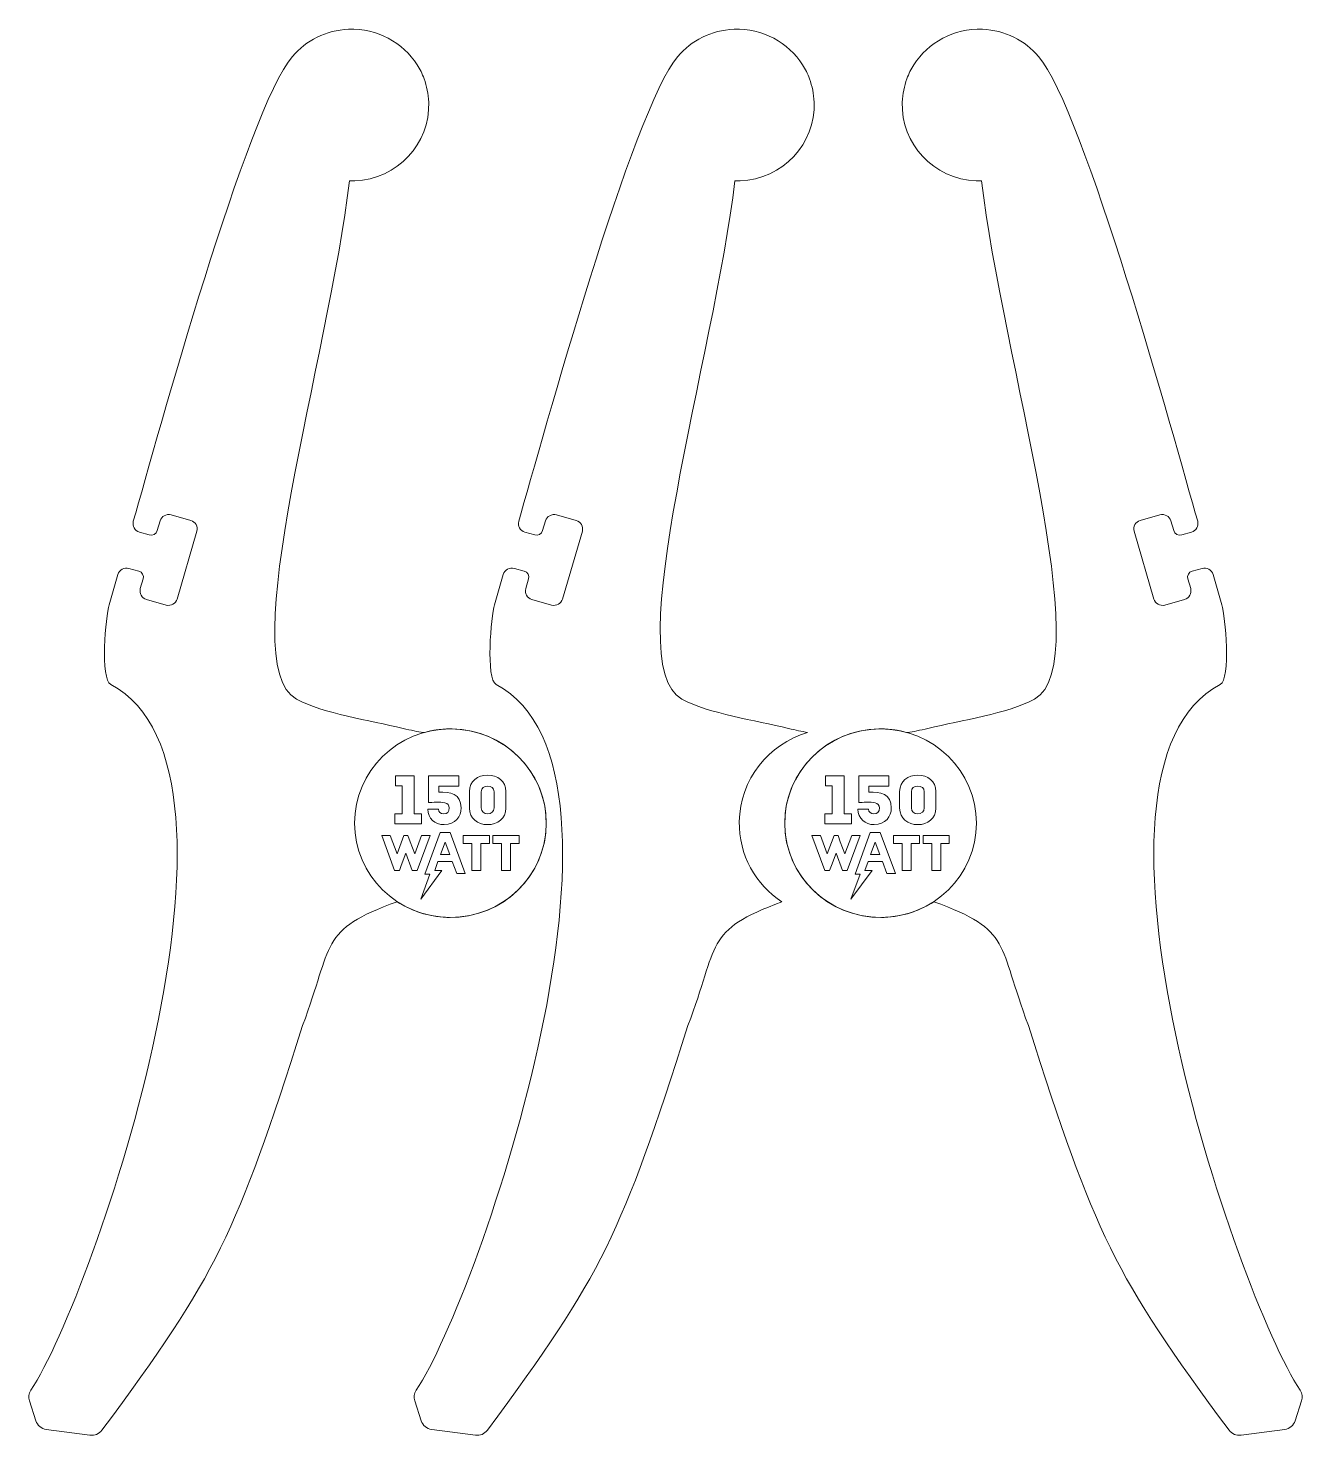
# Model space of a CAD drawing. Header units: centimetres. Extents: x -7.2 to 6.6, y 35.6 to 43.8.
# Drawn here: x -7.19 to 0.06, y 35.59 to 43.6 of the extents above; entities that cross this region are included whole.
import ezdxf

# ---------------------------------------------------------------- set-up
doc = ezdxf.new("R2010")
doc.units = ezdxf.units.CM
doc.header["$MEASUREMENT"] = 0
doc.layers.add('Layer 1', color=7, linetype='Continuous')

msp = doc.modelspace()

# ---------------------------------------------------------------- linework, layer by layer
at = {"layer": 'Layer 1', "lineweight": 9}
for points, knots in [([(-4.81066, 38.54168), (-4.80688, 38.54152), (-4.80303, 38.54139), (-4.79906, 38.54132), (-4.79906, 38.54132), (-4.79793, 38.5413), (-4.79678, 38.54134), (-4.79564, 38.54133), (-4.79564, 38.54133), (-4.49787, 38.53809), (-4.25262, 38.77039), (-4.24447, 39.06285), (-4.24447, 39.06285), (-4.24441, 39.0647), (-4.2443, 39.06654), (-4.24427, 39.0684), (-4.24427, 39.0684), (-4.23907, 39.36461), (-4.47905, 39.60885), (-4.78027, 39.61396), (-4.78027, 39.61396), (-4.79435, 39.61419), (-4.80831, 39.61391), (-4.82214, 39.6131), (-4.82214, 39.6131), (-4.82214, 39.6131), (-4.82228, 39.61309), (-4.82228, 39.61309), (-4.82228, 39.61309), (-4.83606, 39.61229), (-4.8497, 39.61099), (-4.86319, 39.60921), (-4.86319, 39.60921), (-4.86319, 39.60921), (-4.86345, 39.60918), (-4.86345, 39.60918), (-4.86345, 39.60918), (-4.86345, 39.60918), (-4.86378, 39.60912), (-4.86378, 39.60912), (-4.86378, 39.60912), (-4.86818, 39.60854), (-4.87257, 39.60791), (-4.87694, 39.60721), (-4.87694, 39.60721), (-4.87694, 39.60721), (-4.87702, 39.60719), (-4.87702, 39.60719), (-4.87702, 39.60719), (-4.88145, 39.6065), (-4.88588, 39.60574), (-4.89029, 39.60493), (-4.89029, 39.60493), (-4.89029, 39.60493), (-4.89039, 39.60492), (-4.89039, 39.60492), (-4.89039, 39.60492), (-4.89039, 39.60492), (-4.89089, 39.60482), (-4.89089, 39.60482), (-4.89089, 39.60482), (-4.89506, 39.60406), (-4.89919, 39.60324), (-4.90332, 39.60238), (-4.90332, 39.60238), (-4.90332, 39.60238), (-4.9037, 39.60229), (-4.9037, 39.60229), (-4.9037, 39.60229), (-4.9037, 39.60229), (-4.90377, 39.60228), (-4.90377, 39.60228), (-4.90377, 39.60228), (-4.90804, 39.60139), (-4.9123, 39.60045), (-4.91652, 39.59945), (-4.91652, 39.59945), (-4.91652, 39.59945), (-4.91718, 39.5993), (-4.91718, 39.5993), (-4.91718, 39.5993), (-4.92131, 39.59833), (-4.92542, 39.59731), (-4.92951, 39.59624), (-4.92951, 39.59624), (-4.92951, 39.59624), (-4.92995, 39.59612), (-4.92995, 39.59612), (-4.92995, 39.59612), (-4.92995, 39.59612), (-4.93032, 39.59603), (-4.93032, 39.59603), (-4.93032, 39.59603), (-4.93437, 39.59496), (-4.9384, 39.59387), (-4.94241, 39.59272), (-4.94241, 39.59272), (-4.97623, 39.59814), (-5.01449, 39.60612), (-5.05906, 39.61704), (-5.05906, 39.61704), (-5.24903, 39.66362), (-5.51143, 39.70017), (-5.66523, 39.78392), (-5.66523, 39.78392), (-6.03112, 39.98321), (-5.47865, 41.73224), (-5.36444, 42.73222), (-5.36444, 42.73222), (-5.35438, 42.73194), (-5.34425, 42.73196), (-5.33404, 42.73236), (-5.33404, 42.73236), (-5.09192, 42.74179), (-4.90341, 42.94245), (-4.91301, 43.18054), (-4.91301, 43.18054), (-4.91488, 43.22693), (-4.92415, 43.2713), (-4.93963, 43.31263), (-4.93963, 43.31263), (-4.94939, 43.34268), (-4.9626, 43.3683), (-4.9788, 43.39136), (-4.9788, 43.39136), (-5.05948, 43.51865), (-5.20547, 43.60093), (-5.36878, 43.59456), (-5.36878, 43.59456), (-5.49772, 43.58954), (-5.61144, 43.53028), (-5.68814, 43.44003), (-5.68814, 43.44003), (-5.94686, 43.13557), (-6.4575, 41.26888), (-6.59328, 40.79518), (-6.59328, 40.79518), (-6.60084, 40.76876), (-6.58514, 40.74105), (-6.55829, 40.73349), (-6.55829, 40.73349), (-6.55829, 40.73349), (-6.50225, 40.7177), (-6.50225, 40.7177), (-6.50225, 40.7177), (-6.48304, 40.71229), (-6.46278, 40.72335), (-6.45728, 40.74223), (-6.45728, 40.74223), (-6.45728, 40.74223), (-6.44126, 40.79724), (-6.44126, 40.79724), (-6.44126, 40.79724), (-6.43356, 40.82371), (-6.40521, 40.83916), (-6.3783, 40.83158), (-6.3783, 40.83158), (-6.3783, 40.83158), (-6.26643, 40.80006), (-6.26643, 40.80006), (-6.26643, 40.80006), (-6.2395, 40.79248), (-6.22379, 40.76465), (-6.23151, 40.73815), (-6.23151, 40.73815), (-6.23151, 40.73815), (-6.34367, 40.35313), (-6.34367, 40.35313), (-6.34367, 40.35313), (-6.3514, 40.32661), (-6.37969, 40.3112), (-6.40665, 40.31879), (-6.40665, 40.31879), (-6.40665, 40.31879), (-6.51852, 40.3503), (-6.51852, 40.3503), (-6.51852, 40.3503), (-6.54548, 40.35789), (-6.56113, 40.38574), (-6.55343, 40.41222), (-6.55343, 40.41222), (-6.55343, 40.41222), (-6.53742, 40.46721), (-6.53742, 40.46721), (-6.53742, 40.46721), (-6.53191, 40.48611), (-6.5431, 40.50603), (-6.56235, 40.51144), (-6.56235, 40.51144), (-6.56235, 40.51144), (-6.61827, 40.52719), (-6.61827, 40.52719), (-6.61827, 40.52719), (-6.64523, 40.53478), (-6.67351, 40.51937), (-6.68123, 40.49286), (-6.68123, 40.49286), (-6.68123, 40.49286), (-6.73156, 40.32011), (-6.73156, 40.32011), (-6.73156, 40.32011), (-6.75062, 40.25468), (-6.78242, 39.89816), (-6.72138, 39.86606), (-6.72138, 39.86606), (-5.79722, 39.37989), (-6.81547, 36.39669), (-7.17627, 35.85153), (-7.17627, 35.85153), (-7.18855, 35.83293), (-7.19144, 35.81199), (-7.18459, 35.79086), (-7.18459, 35.79086), (-7.18459, 35.79086), (-7.14794, 35.67791), (-7.14794, 35.67791), (-7.14794, 35.67791), (-7.1392, 35.65098), (-7.11691, 35.63258), (-7.08844, 35.62878), (-7.08844, 35.62878), (-7.08844, 35.62878), (-6.84017, 35.59562), (-6.84017, 35.59562), (-6.84017, 35.59562), (-6.81302, 35.592), (-6.78784, 35.60252), (-6.77168, 35.62427), (-6.77168, 35.62427), (-6.11762, 36.50286), (-6.00641, 36.74712), (-5.63062, 37.92669), (-5.63062, 37.92669), (-5.45398, 38.39002), (-5.54196, 38.46849), (-5.09189, 38.63105), (-5.09189, 38.63105), (-5.01093, 38.57797), (-4.91462, 38.54558), (-4.81066, 38.54168)], [0, 0, 0, 0, 0.0163934, 0.0163934, 0.0163934, 0.0163934, 0.0327869, 0.0327869, 0.0327869, 0.0327869, 0.0491803, 0.0491803, 0.0491803, 0.0491803, 0.0655738, 0.0655738, 0.0655738, 0.0655738, 0.0819672, 0.0819672, 0.0819672, 0.0819672, 0.0983607, 0.0983607, 0.0983607, 0.0983607, 0.1147541, 0.1147541, 0.1147541, 0.1147541, 0.1311475, 0.1311475, 0.1311475, 0.1311475, 0.147541, 0.147541, 0.147541, 0.147541, 0.1639344, 0.1639344, 0.1639344, 0.1639344, 0.1803279, 0.1803279, 0.1803279, 0.1803279, 0.1967213, 0.1967213, 0.1967213, 0.1967213, 0.2131148, 0.2131148, 0.2131148, 0.2131148, 0.2295082, 0.2295082, 0.2295082, 0.2295082, 0.2459016, 0.2459016, 0.2459016, 0.2459016, 0.2622951, 0.2622951, 0.2622951, 0.2622951, 0.2786885, 0.2786885, 0.2786885, 0.2786885, 0.295082, 0.295082, 0.295082, 0.295082, 0.3114754, 0.3114754, 0.3114754, 0.3114754, 0.3278689, 0.3278689, 0.3278689, 0.3278689, 0.3442623, 0.3442623, 0.3442623, 0.3442623, 0.3606557, 0.3606557, 0.3606557, 0.3606557, 0.3770492, 0.3770492, 0.3770492, 0.3770492, 0.3934426, 0.3934426, 0.3934426, 0.3934426, 0.4098361, 0.4098361, 0.4098361, 0.4098361, 0.4262295, 0.4262295, 0.4262295, 0.4262295, 0.442623, 0.442623, 0.442623, 0.442623, 0.4590164, 0.4590164, 0.4590164, 0.4590164, 0.4754098, 0.4754098, 0.4754098, 0.4754098, 0.4918033, 0.4918033, 0.4918033, 0.4918033, 0.5081967, 0.5081967, 0.5081967, 0.5081967, 0.5245902, 0.5245902, 0.5245902, 0.5245902, 0.5409836, 0.5409836, 0.5409836, 0.5409836, 0.557377, 0.557377, 0.557377, 0.557377, 0.5737705, 0.5737705, 0.5737705, 0.5737705, 0.5901639, 0.5901639, 0.5901639, 0.5901639, 0.6065574, 0.6065574, 0.6065574, 0.6065574, 0.6229508, 0.6229508, 0.6229508, 0.6229508, 0.6393443, 0.6393443, 0.6393443, 0.6393443, 0.6557377, 0.6557377, 0.6557377, 0.6557377, 0.6721311, 0.6721311, 0.6721311, 0.6721311, 0.6885246, 0.6885246, 0.6885246, 0.6885246, 0.704918, 0.704918, 0.704918, 0.704918, 0.7213115, 0.7213115, 0.7213115, 0.7213115, 0.7377049, 0.7377049, 0.7377049, 0.7377049, 0.7540984, 0.7540984, 0.7540984, 0.7540984, 0.7704918, 0.7704918, 0.7704918, 0.7704918, 0.7868852, 0.7868852, 0.7868852, 0.7868852, 0.8032787, 0.8032787, 0.8032787, 0.8032787, 0.8196721, 0.8196721, 0.8196721, 0.8196721, 0.8360656, 0.8360656, 0.8360656, 0.8360656, 0.852459, 0.852459, 0.852459, 0.852459, 0.8688525, 0.8688525, 0.8688525, 0.8688525, 0.8852459, 0.8852459, 0.8852459, 0.8852459, 0.9016393, 0.9016393, 0.9016393, 0.9016393, 0.9180328, 0.9180328, 0.9180328, 0.9180328, 0.9344262, 0.9344262, 0.9344262, 0.9344262, 0.9508197, 0.9508197, 0.9508197, 0.9508197, 0.9672131, 0.9672131, 0.9672131, 0.9672131, 1, 1, 1, 1]), ([(-2.7581, 39.59403), (-2.78993, 39.5994), (-2.82565, 39.60697), (-2.86674, 39.61704), (-2.86674, 39.61704), (-3.05671, 39.66361), (-3.31911, 39.70016), (-3.47291, 39.78391), (-3.47291, 39.78391), (-3.83881, 39.98321), (-3.28633, 41.73223), (-3.17212, 42.73222), (-3.17212, 42.73222), (-3.16206, 42.73193), (-3.15193, 42.73195), (-3.14172, 42.73235), (-3.14172, 42.73235), (-2.8996, 42.74178), (-2.71109, 42.94245), (-2.72069, 43.18054), (-2.72069, 43.18054), (-2.72256, 43.22692), (-2.73183, 43.27129), (-2.74731, 43.31262), (-2.74731, 43.31262), (-2.75707, 43.34268), (-2.77028, 43.36829), (-2.78648, 43.39136), (-2.78648, 43.39136), (-2.86717, 43.51865), (-3.01315, 43.60092), (-3.17646, 43.59455), (-3.17646, 43.59455), (-3.3054, 43.58954), (-3.41912, 43.53027), (-3.49582, 43.44002), (-3.49582, 43.44002), (-3.75454, 43.13557), (-4.26518, 41.26888), (-4.40096, 40.79517), (-4.40096, 40.79517), (-4.40852, 40.76876), (-4.39282, 40.74105), (-4.36597, 40.73349), (-4.36597, 40.73349), (-4.36597, 40.73349), (-4.30994, 40.7177), (-4.30994, 40.7177), (-4.30994, 40.7177), (-4.29072, 40.71228), (-4.27046, 40.72334), (-4.26496, 40.74223), (-4.26496, 40.74223), (-4.26496, 40.74223), (-4.24894, 40.79723), (-4.24894, 40.79723), (-4.24894, 40.79723), (-4.24124, 40.8237), (-4.21289, 40.83916), (-4.18598, 40.83157), (-4.18598, 40.83157), (-4.18598, 40.83157), (-4.07411, 40.80006), (-4.07411, 40.80006), (-4.07411, 40.80006), (-4.04719, 40.79247), (-4.03147, 40.76465), (-4.03919, 40.73814), (-4.03919, 40.73814), (-4.03919, 40.73814), (-4.15135, 40.35312), (-4.15135, 40.35312), (-4.15135, 40.35312), (-4.15908, 40.32661), (-4.18737, 40.31119), (-4.21433, 40.31878), (-4.21433, 40.31878), (-4.21433, 40.31878), (-4.3262, 40.3503), (-4.3262, 40.3503), (-4.3262, 40.3503), (-4.35316, 40.35789), (-4.36881, 40.38574), (-4.36111, 40.41221), (-4.36111, 40.41221), (-4.36111, 40.41221), (-4.3451, 40.46721), (-4.3451, 40.46721), (-4.3451, 40.46721), (-4.33959, 40.4861), (-4.35078, 40.50603), (-4.37003, 40.51144), (-4.37003, 40.51144), (-4.37003, 40.51144), (-4.42595, 40.52719), (-4.42595, 40.52719), (-4.42595, 40.52719), (-4.45291, 40.53478), (-4.48119, 40.51936), (-4.48891, 40.49285), (-4.48891, 40.49285), (-4.48891, 40.49285), (-4.53924, 40.32011), (-4.53924, 40.32011), (-4.53924, 40.32011), (-4.5583, 40.25468), (-4.5901, 39.89815), (-4.52906, 39.86605), (-4.52906, 39.86605), (-3.6049, 39.37988), (-4.62315, 36.39669), (-4.98395, 35.85153), (-4.98395, 35.85153), (-4.99623, 35.83293), (-4.99913, 35.81199), (-4.99227, 35.79086), (-4.99227, 35.79086), (-4.99227, 35.79086), (-4.95562, 35.67791), (-4.95562, 35.67791), (-4.95562, 35.67791), (-4.94688, 35.65098), (-4.92459, 35.63257), (-4.89612, 35.62877), (-4.89612, 35.62877), (-4.89612, 35.62877), (-4.64785, 35.59562), (-4.64785, 35.59562), (-4.64785, 35.59562), (-4.6207, 35.592), (-4.59552, 35.60252), (-4.57936, 35.62426), (-4.57936, 35.62426), (-3.9253, 36.50286), (-3.81409, 36.74711), (-3.4383, 37.92669), (-3.4383, 37.92669), (-3.26221, 38.38856), (-3.34903, 38.46799), (-2.90374, 38.62953), (-2.90374, 38.62953), (-3.05283, 38.72831), (-3.14966, 38.89699), (-3.14636, 39.08692), (-3.14636, 39.08692), (-3.14215, 39.32682), (-2.97945, 39.52745), (-2.7581, 39.59403)], [0, 0, 0, 0, 0.0263158, 0.0263158, 0.0263158, 0.0263158, 0.0526316, 0.0526316, 0.0526316, 0.0526316, 0.0789474, 0.0789474, 0.0789474, 0.0789474, 0.1052632, 0.1052632, 0.1052632, 0.1052632, 0.1315789, 0.1315789, 0.1315789, 0.1315789, 0.1578947, 0.1578947, 0.1578947, 0.1578947, 0.1842105, 0.1842105, 0.1842105, 0.1842105, 0.2105263, 0.2105263, 0.2105263, 0.2105263, 0.2368421, 0.2368421, 0.2368421, 0.2368421, 0.2631579, 0.2631579, 0.2631579, 0.2631579, 0.2894737, 0.2894737, 0.2894737, 0.2894737, 0.3157895, 0.3157895, 0.3157895, 0.3157895, 0.3421053, 0.3421053, 0.3421053, 0.3421053, 0.3684211, 0.3684211, 0.3684211, 0.3684211, 0.3947368, 0.3947368, 0.3947368, 0.3947368, 0.4210526, 0.4210526, 0.4210526, 0.4210526, 0.4473684, 0.4473684, 0.4473684, 0.4473684, 0.4736842, 0.4736842, 0.4736842, 0.4736842, 0.5, 0.5, 0.5, 0.5, 0.5263158, 0.5263158, 0.5263158, 0.5263158, 0.5526316, 0.5526316, 0.5526316, 0.5526316, 0.5789474, 0.5789474, 0.5789474, 0.5789474, 0.6052632, 0.6052632, 0.6052632, 0.6052632, 0.6315789, 0.6315789, 0.6315789, 0.6315789, 0.6578947, 0.6578947, 0.6578947, 0.6578947, 0.6842105, 0.6842105, 0.6842105, 0.6842105, 0.7105263, 0.7105263, 0.7105263, 0.7105263, 0.7368421, 0.7368421, 0.7368421, 0.7368421, 0.7631579, 0.7631579, 0.7631579, 0.7631579, 0.7894737, 0.7894737, 0.7894737, 0.7894737, 0.8157895, 0.8157895, 0.8157895, 0.8157895, 0.8421053, 0.8421053, 0.8421053, 0.8421053, 0.8684211, 0.8684211, 0.8684211, 0.8684211, 0.8947368, 0.8947368, 0.8947368, 0.8947368, 0.9210526, 0.9210526, 0.9210526, 0.9210526, 0.9473684, 0.9473684, 0.9473684, 0.9473684, 1, 1, 1, 1]), ([(-2.3217, 38.54168), (-2.32548, 38.54152), (-2.32933, 38.54139), (-2.3333, 38.54132), (-2.3333, 38.54132), (-2.33443, 38.5413), (-2.33558, 38.54134), (-2.33672, 38.54133), (-2.33672, 38.54133), (-2.63448, 38.53809), (-2.87974, 38.77039), (-2.88789, 39.06285), (-2.88789, 39.06285), (-2.88795, 39.0647), (-2.88806, 39.06654), (-2.88809, 39.0684), (-2.88809, 39.0684), (-2.89328, 39.36461), (-2.65331, 39.60885), (-2.35209, 39.61396), (-2.35209, 39.61396), (-2.33801, 39.61419), (-2.32405, 39.61391), (-2.31022, 39.6131), (-2.31022, 39.6131), (-2.31022, 39.6131), (-2.31008, 39.61309), (-2.31008, 39.61309), (-2.31008, 39.61309), (-2.2963, 39.61229), (-2.28266, 39.61099), (-2.26917, 39.60921), (-2.26917, 39.60921), (-2.26917, 39.60921), (-2.26891, 39.60918), (-2.26891, 39.60918), (-2.26891, 39.60918), (-2.26891, 39.60918), (-2.26858, 39.60912), (-2.26858, 39.60912), (-2.26858, 39.60912), (-2.26418, 39.60854), (-2.25979, 39.60791), (-2.25542, 39.60721), (-2.25542, 39.60721), (-2.25542, 39.60721), (-2.25533, 39.60719), (-2.25533, 39.60719), (-2.25533, 39.60719), (-2.25091, 39.6065), (-2.24647, 39.60574), (-2.24207, 39.60493), (-2.24207, 39.60493), (-2.24207, 39.60493), (-2.24197, 39.60492), (-2.24197, 39.60492), (-2.24197, 39.60492), (-2.24197, 39.60492), (-2.24147, 39.60482), (-2.24147, 39.60482), (-2.24147, 39.60482), (-2.2373, 39.60406), (-2.23317, 39.60324), (-2.22904, 39.60238), (-2.22904, 39.60238), (-2.22904, 39.60238), (-2.22866, 39.60229), (-2.22866, 39.60229), (-2.22866, 39.60229), (-2.22866, 39.60229), (-2.22859, 39.60228), (-2.22859, 39.60228), (-2.22859, 39.60228), (-2.22432, 39.60139), (-2.22006, 39.60045), (-2.21583, 39.59945), (-2.21583, 39.59945), (-2.21583, 39.59945), (-2.21518, 39.5993), (-2.21518, 39.5993), (-2.21518, 39.5993), (-2.21105, 39.59833), (-2.20694, 39.59731), (-2.20285, 39.59624), (-2.20285, 39.59624), (-2.20285, 39.59624), (-2.20241, 39.59612), (-2.20241, 39.59612), (-2.20241, 39.59612), (-2.20241, 39.59612), (-2.20204, 39.59603), (-2.20204, 39.59603), (-2.20204, 39.59603), (-2.19799, 39.59496), (-2.19396, 39.59387), (-2.18995, 39.59272), (-2.18995, 39.59272), (-2.15613, 39.59814), (-2.11787, 39.60612), (-2.0733, 39.61704), (-2.0733, 39.61704), (-1.88333, 39.66362), (-1.62092, 39.70017), (-1.46713, 39.78392), (-1.46713, 39.78392), (-1.10123, 39.98321), (-1.65371, 41.73224), (-1.76792, 42.73222), (-1.76792, 42.73222), (-1.77798, 42.73194), (-1.78811, 42.73196), (-1.79832, 42.73236), (-1.79832, 42.73236), (-2.04044, 42.74179), (-2.22895, 42.94245), (-2.21935, 43.18054), (-2.21935, 43.18054), (-2.21748, 43.22693), (-2.20821, 43.2713), (-2.19273, 43.31263), (-2.19273, 43.31263), (-2.18297, 43.34268), (-2.16976, 43.3683), (-2.15356, 43.39136), (-2.15356, 43.39136), (-2.07287, 43.51865), (-1.92689, 43.60093), (-1.76358, 43.59456), (-1.76358, 43.59456), (-1.63464, 43.58954), (-1.52092, 43.53028), (-1.44422, 43.44003), (-1.44422, 43.44003), (-1.1855, 43.13557), (-0.67486, 41.26888), (-0.53908, 40.79518), (-0.53908, 40.79518), (-0.53152, 40.76876), (-0.54722, 40.74105), (-0.57407, 40.73349), (-0.57407, 40.73349), (-0.57407, 40.73349), (-0.6301, 40.7177), (-0.6301, 40.7177), (-0.6301, 40.7177), (-0.64932, 40.71229), (-0.66958, 40.72335), (-0.67508, 40.74223), (-0.67508, 40.74223), (-0.67508, 40.74223), (-0.6911, 40.79724), (-0.6911, 40.79724), (-0.6911, 40.79724), (-0.6988, 40.82371), (-0.72715, 40.83916), (-0.75406, 40.83158), (-0.75406, 40.83158), (-0.75406, 40.83158), (-0.86593, 40.80006), (-0.86593, 40.80006), (-0.86593, 40.80006), (-0.89285, 40.79248), (-0.90857, 40.76465), (-0.90085, 40.73815), (-0.90085, 40.73815), (-0.90085, 40.73815), (-0.78869, 40.35313), (-0.78869, 40.35313), (-0.78869, 40.35313), (-0.78096, 40.32661), (-0.75267, 40.3112), (-0.72571, 40.31879), (-0.72571, 40.31879), (-0.72571, 40.31879), (-0.61384, 40.3503), (-0.61384, 40.3503), (-0.61384, 40.3503), (-0.58688, 40.35789), (-0.57123, 40.38574), (-0.57893, 40.41222), (-0.57893, 40.41222), (-0.57893, 40.41222), (-0.59494, 40.46721), (-0.59494, 40.46721), (-0.59494, 40.46721), (-0.60045, 40.48611), (-0.58926, 40.50603), (-0.57001, 40.51144), (-0.57001, 40.51144), (-0.57001, 40.51144), (-0.51409, 40.52719), (-0.51409, 40.52719), (-0.51409, 40.52719), (-0.48713, 40.53478), (-0.45885, 40.51937), (-0.45113, 40.49286), (-0.45113, 40.49286), (-0.45113, 40.49286), (-0.4008, 40.32011), (-0.4008, 40.32011), (-0.4008, 40.32011), (-0.38174, 40.25468), (-0.34993, 39.89816), (-0.41098, 39.86606), (-0.41098, 39.86606), (-1.33514, 39.37989), (-0.31689, 36.39669), (0.04391, 35.85153), (0.04391, 35.85153), (0.05619, 35.83293), (0.05909, 35.81199), (0.05223, 35.79086), (0.05223, 35.79086), (0.05223, 35.79086), (0.01558, 35.67791), (0.01558, 35.67791), (0.01558, 35.67791), (0.00684, 35.65098), (-0.01544, 35.63258), (-0.04392, 35.62878), (-0.04392, 35.62878), (-0.04392, 35.62878), (-0.29219, 35.59562), (-0.29219, 35.59562), (-0.29219, 35.59562), (-0.31934, 35.592), (-0.34452, 35.60252), (-0.36068, 35.62427), (-0.36068, 35.62427), (-1.01474, 36.50286), (-1.12595, 36.74712), (-1.50174, 37.92669), (-1.50174, 37.92669), (-1.67838, 38.39002), (-1.5904, 38.46849), (-2.04047, 38.63105), (-2.04047, 38.63105), (-2.12143, 38.57797), (-2.21774, 38.54558), (-2.3217, 38.54168)], [0, 0, 0, 0, 0.0163934, 0.0163934, 0.0163934, 0.0163934, 0.0327869, 0.0327869, 0.0327869, 0.0327869, 0.0491803, 0.0491803, 0.0491803, 0.0491803, 0.0655738, 0.0655738, 0.0655738, 0.0655738, 0.0819672, 0.0819672, 0.0819672, 0.0819672, 0.0983607, 0.0983607, 0.0983607, 0.0983607, 0.1147541, 0.1147541, 0.1147541, 0.1147541, 0.1311475, 0.1311475, 0.1311475, 0.1311475, 0.147541, 0.147541, 0.147541, 0.147541, 0.1639344, 0.1639344, 0.1639344, 0.1639344, 0.1803279, 0.1803279, 0.1803279, 0.1803279, 0.1967213, 0.1967213, 0.1967213, 0.1967213, 0.2131148, 0.2131148, 0.2131148, 0.2131148, 0.2295082, 0.2295082, 0.2295082, 0.2295082, 0.2459016, 0.2459016, 0.2459016, 0.2459016, 0.2622951, 0.2622951, 0.2622951, 0.2622951, 0.2786885, 0.2786885, 0.2786885, 0.2786885, 0.295082, 0.295082, 0.295082, 0.295082, 0.3114754, 0.3114754, 0.3114754, 0.3114754, 0.3278689, 0.3278689, 0.3278689, 0.3278689, 0.3442623, 0.3442623, 0.3442623, 0.3442623, 0.3606557, 0.3606557, 0.3606557, 0.3606557, 0.3770492, 0.3770492, 0.3770492, 0.3770492, 0.3934426, 0.3934426, 0.3934426, 0.3934426, 0.4098361, 0.4098361, 0.4098361, 0.4098361, 0.4262295, 0.4262295, 0.4262295, 0.4262295, 0.442623, 0.442623, 0.442623, 0.442623, 0.4590164, 0.4590164, 0.4590164, 0.4590164, 0.4754098, 0.4754098, 0.4754098, 0.4754098, 0.4918033, 0.4918033, 0.4918033, 0.4918033, 0.5081967, 0.5081967, 0.5081967, 0.5081967, 0.5245902, 0.5245902, 0.5245902, 0.5245902, 0.5409836, 0.5409836, 0.5409836, 0.5409836, 0.557377, 0.557377, 0.557377, 0.557377, 0.5737705, 0.5737705, 0.5737705, 0.5737705, 0.5901639, 0.5901639, 0.5901639, 0.5901639, 0.6065574, 0.6065574, 0.6065574, 0.6065574, 0.6229508, 0.6229508, 0.6229508, 0.6229508, 0.6393443, 0.6393443, 0.6393443, 0.6393443, 0.6557377, 0.6557377, 0.6557377, 0.6557377, 0.6721311, 0.6721311, 0.6721311, 0.6721311, 0.6885246, 0.6885246, 0.6885246, 0.6885246, 0.704918, 0.704918, 0.704918, 0.704918, 0.7213115, 0.7213115, 0.7213115, 0.7213115, 0.7377049, 0.7377049, 0.7377049, 0.7377049, 0.7540984, 0.7540984, 0.7540984, 0.7540984, 0.7704918, 0.7704918, 0.7704918, 0.7704918, 0.7868852, 0.7868852, 0.7868852, 0.7868852, 0.8032787, 0.8032787, 0.8032787, 0.8032787, 0.8196721, 0.8196721, 0.8196721, 0.8196721, 0.8360656, 0.8360656, 0.8360656, 0.8360656, 0.852459, 0.852459, 0.852459, 0.852459, 0.8688525, 0.8688525, 0.8688525, 0.8688525, 0.8852459, 0.8852459, 0.8852459, 0.8852459, 0.9016393, 0.9016393, 0.9016393, 0.9016393, 0.9180328, 0.9180328, 0.9180328, 0.9180328, 0.9344262, 0.9344262, 0.9344262, 0.9344262, 0.9508197, 0.9508197, 0.9508197, 0.9508197, 0.9672131, 0.9672131, 0.9672131, 0.9672131, 1, 1, 1, 1])]:
    msp.add_open_spline(points, degree=3, knots=knots, dxfattribs=at)
at = {"layer": 'Layer 1', "color": 3, "lineweight": 9}
for points, knots in [([(-4.78967, 39.61412), (-4.48841, 39.61412), (-4.24419, 39.37397), (-4.24419, 39.07773), (-4.24419, 39.07773), (-4.24419, 38.78149), (-4.48841, 38.54133), (-4.78967, 38.54133), (-4.78967, 38.54133), (-5.09092, 38.54133), (-5.33514, 38.78149), (-5.33514, 39.07773), (-5.33514, 39.07773), (-5.33514, 39.37397), (-5.09092, 39.61412), (-4.78967, 39.61412)], [0, 0, 0, 0, 0.2, 0.2, 0.2, 0.2, 0.4, 0.4, 0.4, 0.4, 0.6, 0.6, 0.6, 0.6, 1, 1, 1, 1]), ([(-5.06489, 39.29021), (-5.06489, 39.29021), (-5.06489, 39.13152), (-5.06489, 39.13152), (-5.06489, 39.13152), (-5.06489, 39.13152), (-5.10592, 39.13152), (-5.10592, 39.13152), (-5.10592, 39.13152), (-5.10592, 39.13152), (-5.10592, 39.07487), (-5.10592, 39.07487), (-5.10592, 39.07487), (-5.10592, 39.07487), (-4.95441, 39.07487), (-4.95441, 39.07487), (-4.95441, 39.07487), (-4.95441, 39.07487), (-4.95441, 39.13152), (-4.95441, 39.13152), (-4.95441, 39.13152), (-4.95441, 39.13152), (-4.99624, 39.13152), (-4.99624, 39.13152), (-4.99624, 39.13152), (-4.99624, 39.13152), (-4.99624, 39.34646), (-4.99624, 39.34646), (-4.99624, 39.34646), (-4.99624, 39.34646), (-5.10238, 39.34646), (-5.10238, 39.34646), (-5.10238, 39.34646), (-5.10238, 39.34646), (-5.10238, 39.29021), (-5.10238, 39.29021), (-5.10238, 39.29021), (-5.10238, 39.29021), (-5.06489, 39.29021), (-5.06489, 39.29021)], [0, 0, 0, 0, 0.0909091, 0.0909091, 0.0909091, 0.0909091, 0.1818182, 0.1818182, 0.1818182, 0.1818182, 0.2727273, 0.2727273, 0.2727273, 0.2727273, 0.3636364, 0.3636364, 0.3636364, 0.3636364, 0.4545455, 0.4545455, 0.4545455, 0.4545455, 0.5454545, 0.5454545, 0.5454545, 0.5454545, 0.6363636, 0.6363636, 0.6363636, 0.6363636, 0.7272727, 0.7272727, 0.7272727, 0.7272727, 0.8181818, 0.8181818, 0.8181818, 0.8181818, 1, 1, 1, 1]), ([(-4.85577, 39.28749), (-4.85577, 39.28749), (-4.74214, 39.28749), (-4.74214, 39.28749), (-4.74214, 39.28749), (-4.74214, 39.28749), (-4.74214, 39.34646), (-4.74214, 39.34646), (-4.74214, 39.34646), (-4.74214, 39.34646), (-4.91416, 39.34646), (-4.91416, 39.34646), (-4.91416, 39.34646), (-4.91416, 39.34646), (-4.91416, 39.19515), (-4.91416, 39.19515), (-4.91416, 39.19515), (-4.89365, 39.19553), (-4.84867, 39.20136), (-4.82066, 39.19321), (-4.82066, 39.19321), (-4.80527, 39.18894), (-4.79659, 39.18041), (-4.7958, 39.16411), (-4.7958, 39.16411), (-4.79619, 39.142), (-4.80803, 39.13075), (-4.82736, 39.13075), (-4.82736, 39.13075), (-4.84591, 39.13075), (-4.85775, 39.14006), (-4.85814, 39.1579), (-4.85814, 39.1579), (-4.85814, 39.1579), (-4.9189, 39.1579), (-4.9189, 39.1579), (-4.9189, 39.1579), (-4.91654, 39.10281), (-4.87827, 39.06945), (-4.82578, 39.06945), (-4.82578, 39.06945), (-4.76187, 39.06945), (-4.72832, 39.11755), (-4.72872, 39.16411), (-4.72872, 39.16411), (-4.72912, 39.24481), (-4.79146, 39.25761), (-4.85577, 39.25374), (-4.85577, 39.25374), (-4.85577, 39.25374), (-4.85577, 39.28749), (-4.85577, 39.28749)], [0, 0, 0, 0, 0.0714286, 0.0714286, 0.0714286, 0.0714286, 0.1428571, 0.1428571, 0.1428571, 0.1428571, 0.2142857, 0.2142857, 0.2142857, 0.2142857, 0.2857143, 0.2857143, 0.2857143, 0.2857143, 0.3571429, 0.3571429, 0.3571429, 0.3571429, 0.4285714, 0.4285714, 0.4285714, 0.4285714, 0.5, 0.5, 0.5, 0.5, 0.5714286, 0.5714286, 0.5714286, 0.5714286, 0.6428571, 0.6428571, 0.6428571, 0.6428571, 0.7142857, 0.7142857, 0.7142857, 0.7142857, 0.7857143, 0.7857143, 0.7857143, 0.7857143, 0.8571429, 0.8571429, 0.8571429, 0.8571429, 1, 1, 1, 1]), ([(-4.57839, 39.35112), (-4.63442, 39.35112), (-4.68137, 39.31698), (-4.68137, 39.25768), (-4.68137, 39.25768), (-4.68137, 39.22748), (-4.68137, 39.19308), (-4.68137, 39.16289), (-4.68137, 39.16289), (-4.68137, 39.10358), (-4.63442, 39.06945), (-4.57839, 39.06945), (-4.57839, 39.06945), (-4.52118, 39.06945), (-4.47462, 39.10358), (-4.47462, 39.16289), (-4.47462, 39.16289), (-4.47462, 39.19308), (-4.47462, 39.22748), (-4.47462, 39.25768), (-4.47462, 39.25768), (-4.47462, 39.31698), (-4.52118, 39.35112), (-4.57839, 39.35112)], [0, 0, 0, 0, 0.1428571, 0.1428571, 0.1428571, 0.1428571, 0.2857143, 0.2857143, 0.2857143, 0.2857143, 0.4285714, 0.4285714, 0.4285714, 0.4285714, 0.5714286, 0.5714286, 0.5714286, 0.5714286, 0.7142857, 0.7142857, 0.7142857, 0.7142857, 1, 1, 1, 1]), ([(-4.57839, 39.13113), (-4.59852, 39.13113), (-4.61429, 39.14232), (-4.61429, 39.16444), (-4.61429, 39.16444), (-4.61429, 39.19347), (-4.61429, 39.2271), (-4.61429, 39.25652), (-4.61429, 39.25652), (-4.61429, 39.27785), (-4.59852, 39.28904), (-4.57839, 39.28904), (-4.57839, 39.28904), (-4.55747, 39.28904), (-4.5413, 39.27785), (-4.5413, 39.25652), (-4.5413, 39.25652), (-4.5413, 39.2271), (-4.5413, 39.19347), (-4.5413, 39.16444), (-4.5413, 39.16444), (-4.5413, 39.14232), (-4.55747, 39.13113), (-4.57839, 39.13113)], [0, 0, 0, 0, 0.1428571, 0.1428571, 0.1428571, 0.1428571, 0.2857143, 0.2857143, 0.2857143, 0.2857143, 0.4285714, 0.4285714, 0.4285714, 0.4285714, 0.5714286, 0.5714286, 0.5714286, 0.5714286, 0.7142857, 0.7142857, 0.7142857, 0.7142857, 1, 1, 1, 1]), ([(-5.13201, 39.00746), (-5.13201, 39.00746), (-5.09313, 38.90306), (-5.09313, 38.90306), (-5.09313, 38.90306), (-5.09313, 38.90306), (-5.05426, 39.00746), (-5.05426, 39.00746), (-5.05426, 39.00746), (-5.05426, 39.00746), (-5.03177, 39.00746), (-5.03177, 39.00746), (-5.03177, 39.00746), (-5.03177, 39.00746), (-5.01869, 38.97236), (-5.01869, 38.97236), (-5.01869, 38.97236), (-5.01869, 38.97236), (-5.01869, 38.97236), (-5.01869, 38.97236), (-5.01869, 38.97236), (-5.01869, 38.97236), (-4.9929, 38.90306), (-4.9929, 38.90306), (-4.9929, 38.90306), (-4.9929, 38.90306), (-4.95402, 39.00746), (-4.95402, 39.00746), (-4.95402, 39.00746), (-4.95402, 39.00746), (-4.90539, 39.00746), (-4.90539, 39.00746), (-4.90539, 39.00746), (-4.90539, 39.00746), (-4.9792, 38.80924), (-4.9792, 38.80924), (-4.9792, 38.80924), (-4.9792, 38.80924), (-5.00659, 38.80924), (-5.00659, 38.80924), (-5.00659, 38.80924), (-5.00659, 38.80924), (-5.04301, 38.90706), (-5.04301, 38.90706), (-5.04301, 38.90706), (-5.04301, 38.90706), (-5.06881, 38.83777), (-5.06881, 38.83777), (-5.06881, 38.83777), (-5.06881, 38.83777), (-5.07944, 38.80924), (-5.07944, 38.80924), (-5.07944, 38.80924), (-5.07944, 38.80924), (-5.10683, 38.80924), (-5.10683, 38.80924), (-5.10683, 38.80924), (-5.10683, 38.80924), (-5.18063, 39.00746), (-5.18063, 39.00746), (-5.18063, 39.00746), (-5.18063, 39.00746), (-5.13201, 39.00746), (-5.13201, 39.00746)], [0, 0, 0, 0, 0.0588235, 0.0588235, 0.0588235, 0.0588235, 0.1176471, 0.1176471, 0.1176471, 0.1176471, 0.1764706, 0.1764706, 0.1764706, 0.1764706, 0.2352941, 0.2352941, 0.2352941, 0.2352941, 0.2941176, 0.2941176, 0.2941176, 0.2941176, 0.3529412, 0.3529412, 0.3529412, 0.3529412, 0.4117647, 0.4117647, 0.4117647, 0.4117647, 0.4705882, 0.4705882, 0.4705882, 0.4705882, 0.5294118, 0.5294118, 0.5294118, 0.5294118, 0.5882353, 0.5882353, 0.5882353, 0.5882353, 0.6470588, 0.6470588, 0.6470588, 0.6470588, 0.7058824, 0.7058824, 0.7058824, 0.7058824, 0.7647059, 0.7647059, 0.7647059, 0.7647059, 0.8235294, 0.8235294, 0.8235294, 0.8235294, 0.8823529, 0.8823529, 0.8823529, 0.8823529, 1, 1, 1, 1]), ([(-4.9067, 38.78702), (-4.9067, 38.78702), (-4.93518, 38.78707), (-4.93518, 38.78707), (-4.93518, 38.78707), (-4.93518, 38.78707), (-4.84852, 39.02462), (-4.84852, 39.02462), (-4.84852, 39.02462), (-4.84852, 39.02462), (-4.79188, 39.02462), (-4.79188, 39.02462), (-4.79188, 39.02462), (-4.79188, 39.02462), (-4.7052, 38.7921), (-4.7052, 38.7921), (-4.7052, 38.7921), (-4.7052, 38.7921), (-4.75387, 38.79206), (-4.75387, 38.79206), (-4.75387, 38.79206), (-4.75387, 38.79206), (-4.77881, 38.85897), (-4.77881, 38.85897), (-4.77881, 38.85897), (-4.77881, 38.85897), (-4.86074, 38.85897), (-4.86074, 38.85897), (-4.86074, 38.85897), (-4.86074, 38.85897), (-4.87917, 38.80836), (-4.87917, 38.80836), (-4.87917, 38.80836), (-4.87917, 38.80836), (-4.83777, 38.80839), (-4.83777, 38.80839), (-4.83777, 38.80839), (-4.83777, 38.80839), (-4.95827, 38.64538), (-4.95827, 38.64538), (-4.95827, 38.64538), (-4.95827, 38.64538), (-4.9067, 38.78702), (-4.9067, 38.78702)], [0, 0, 0, 0, 0.0833333, 0.0833333, 0.0833333, 0.0833333, 0.1666667, 0.1666667, 0.1666667, 0.1666667, 0.25, 0.25, 0.25, 0.25, 0.3333333, 0.3333333, 0.3333333, 0.3333333, 0.4166667, 0.4166667, 0.4166667, 0.4166667, 0.5, 0.5, 0.5, 0.5, 0.5833333, 0.5833333, 0.5833333, 0.5833333, 0.6666667, 0.6666667, 0.6666667, 0.6666667, 0.75, 0.75, 0.75, 0.75, 0.8333333, 0.8333333, 0.8333333, 0.8333333, 1, 1, 1, 1]), ([(-4.66766, 38.96215), (-4.66766, 38.96215), (-4.66766, 38.80924), (-4.66766, 38.80924), (-4.66766, 38.80924), (-4.65067, 38.80924), (-4.63368, 38.80924), (-4.61669, 38.80924), (-4.61669, 38.80924), (-4.61669, 38.80924), (-4.61669, 38.96215), (-4.61669, 38.96215), (-4.61669, 38.96215), (-4.61669, 38.96215), (-4.56745, 38.96215), (-4.56745, 38.96215), (-4.56745, 38.96215), (-4.56745, 38.97744), (-4.56745, 38.99245), (-4.56745, 39.00746), (-4.56745, 39.00746), (-4.56745, 39.00746), (-4.71719, 39.00746), (-4.71719, 39.00746), (-4.71719, 39.00746), (-4.71719, 38.99245), (-4.71719, 38.97744), (-4.71719, 38.96215), (-4.71719, 38.96215), (-4.71719, 38.96215), (-4.66766, 38.96215), (-4.66766, 38.96215)], [0, 0, 0, 0, 0.1111111, 0.1111111, 0.1111111, 0.1111111, 0.2222222, 0.2222222, 0.2222222, 0.2222222, 0.3333333, 0.3333333, 0.3333333, 0.3333333, 0.4444444, 0.4444444, 0.4444444, 0.4444444, 0.5555556, 0.5555556, 0.5555556, 0.5555556, 0.6666667, 0.6666667, 0.6666667, 0.6666667, 0.7777778, 0.7777778, 0.7777778, 0.7777778, 1, 1, 1, 1]), ([(-4.49891, 38.96215), (-4.49891, 38.96215), (-4.49891, 38.80924), (-4.49891, 38.80924), (-4.49891, 38.80924), (-4.48192, 38.80924), (-4.46493, 38.80924), (-4.44794, 38.80924), (-4.44794, 38.80924), (-4.44794, 38.80924), (-4.44794, 38.96215), (-4.44794, 38.96215), (-4.44794, 38.96215), (-4.44794, 38.96215), (-4.3987, 38.96215), (-4.3987, 38.96215), (-4.3987, 38.96215), (-4.3987, 38.97744), (-4.3987, 38.99245), (-4.3987, 39.00746), (-4.3987, 39.00746), (-4.3987, 39.00746), (-4.54844, 39.00746), (-4.54844, 39.00746), (-4.54844, 39.00746), (-4.54844, 38.99245), (-4.54844, 38.97744), (-4.54844, 38.96215), (-4.54844, 38.96215), (-4.54844, 38.96215), (-4.49891, 38.96215), (-4.49891, 38.96215)], [0, 0, 0, 0, 0.1111111, 0.1111111, 0.1111111, 0.1111111, 0.2222222, 0.2222222, 0.2222222, 0.2222222, 0.3333333, 0.3333333, 0.3333333, 0.3333333, 0.4444444, 0.4444444, 0.4444444, 0.4444444, 0.5555556, 0.5555556, 0.5555556, 0.5555556, 0.6666667, 0.6666667, 0.6666667, 0.6666667, 0.7777778, 0.7777778, 0.7777778, 0.7777778, 1, 1, 1, 1]), ([(-4.8202, 38.97011), (-4.8202, 38.97011), (-4.84617, 38.89879), (-4.84617, 38.89879), (-4.84617, 38.89879), (-4.84617, 38.89879), (-4.79361, 38.89879), (-4.79361, 38.89879), (-4.79361, 38.89879), (-4.79361, 38.89879), (-4.8202, 38.97011), (-4.8202, 38.97011)], [0, 0, 0, 0, 0.25, 0.25, 0.25, 0.25, 0.5, 0.5, 0.5, 0.5, 1, 1, 1, 1])]:
    msp.add_open_spline(points, degree=3, knots=knots, dxfattribs=at)
at = {"layer": 'Layer 1', "color": 161, "lineweight": 9}
for points, knots in [([(-2.34269, 39.61412), (-2.04144, 39.61412), (-1.79722, 39.37397), (-1.79722, 39.07773), (-1.79722, 39.07773), (-1.79722, 38.78149), (-2.04144, 38.54133), (-2.34269, 38.54133), (-2.34269, 38.54133), (-2.64395, 38.54133), (-2.88817, 38.78149), (-2.88817, 39.07773), (-2.88817, 39.07773), (-2.88817, 39.37397), (-2.64395, 39.61412), (-2.34269, 39.61412)], [0, 0, 0, 0, 0.2, 0.2, 0.2, 0.2, 0.4, 0.4, 0.4, 0.4, 0.6, 0.6, 0.6, 0.6, 1, 1, 1, 1]), ([(-2.61792, 39.29021), (-2.61792, 39.29021), (-2.61792, 39.13152), (-2.61792, 39.13152), (-2.61792, 39.13152), (-2.61792, 39.13152), (-2.65895, 39.13152), (-2.65895, 39.13152), (-2.65895, 39.13152), (-2.65895, 39.13152), (-2.65895, 39.07487), (-2.65895, 39.07487), (-2.65895, 39.07487), (-2.65895, 39.07487), (-2.50744, 39.07487), (-2.50744, 39.07487), (-2.50744, 39.07487), (-2.50744, 39.07487), (-2.50744, 39.13152), (-2.50744, 39.13152), (-2.50744, 39.13152), (-2.50744, 39.13152), (-2.54927, 39.13152), (-2.54927, 39.13152), (-2.54927, 39.13152), (-2.54927, 39.13152), (-2.54927, 39.34646), (-2.54927, 39.34646), (-2.54927, 39.34646), (-2.54927, 39.34646), (-2.6554, 39.34646), (-2.6554, 39.34646), (-2.6554, 39.34646), (-2.6554, 39.34646), (-2.6554, 39.29021), (-2.6554, 39.29021), (-2.6554, 39.29021), (-2.6554, 39.29021), (-2.61792, 39.29021), (-2.61792, 39.29021)], [0, 0, 0, 0, 0.0909091, 0.0909091, 0.0909091, 0.0909091, 0.1818182, 0.1818182, 0.1818182, 0.1818182, 0.2727273, 0.2727273, 0.2727273, 0.2727273, 0.3636364, 0.3636364, 0.3636364, 0.3636364, 0.4545455, 0.4545455, 0.4545455, 0.4545455, 0.5454545, 0.5454545, 0.5454545, 0.5454545, 0.6363636, 0.6363636, 0.6363636, 0.6363636, 0.7272727, 0.7272727, 0.7272727, 0.7272727, 0.8181818, 0.8181818, 0.8181818, 0.8181818, 1, 1, 1, 1]), ([(-2.4088, 39.28749), (-2.4088, 39.28749), (-2.29516, 39.28749), (-2.29516, 39.28749), (-2.29516, 39.28749), (-2.29516, 39.28749), (-2.29516, 39.34646), (-2.29516, 39.34646), (-2.29516, 39.34646), (-2.29516, 39.34646), (-2.46719, 39.34646), (-2.46719, 39.34646), (-2.46719, 39.34646), (-2.46719, 39.34646), (-2.46719, 39.19515), (-2.46719, 39.19515), (-2.46719, 39.19515), (-2.44668, 39.19553), (-2.4017, 39.20136), (-2.37368, 39.19321), (-2.37368, 39.19321), (-2.35829, 39.18894), (-2.34962, 39.18041), (-2.34883, 39.16411), (-2.34883, 39.16411), (-2.34922, 39.142), (-2.36106, 39.13075), (-2.38039, 39.13075), (-2.38039, 39.13075), (-2.39894, 39.13075), (-2.41078, 39.14006), (-2.41117, 39.1579), (-2.41117, 39.1579), (-2.41117, 39.1579), (-2.47193, 39.1579), (-2.47193, 39.1579), (-2.47193, 39.1579), (-2.46956, 39.10281), (-2.43129, 39.06945), (-2.37881, 39.06945), (-2.37881, 39.06945), (-2.3149, 39.06945), (-2.28135, 39.11755), (-2.28175, 39.16411), (-2.28175, 39.16411), (-2.28215, 39.24481), (-2.34449, 39.25761), (-2.4088, 39.25374), (-2.4088, 39.25374), (-2.4088, 39.25374), (-2.4088, 39.28749), (-2.4088, 39.28749)], [0, 0, 0, 0, 0.0714286, 0.0714286, 0.0714286, 0.0714286, 0.1428571, 0.1428571, 0.1428571, 0.1428571, 0.2142857, 0.2142857, 0.2142857, 0.2142857, 0.2857143, 0.2857143, 0.2857143, 0.2857143, 0.3571429, 0.3571429, 0.3571429, 0.3571429, 0.4285714, 0.4285714, 0.4285714, 0.4285714, 0.5, 0.5, 0.5, 0.5, 0.5714286, 0.5714286, 0.5714286, 0.5714286, 0.6428571, 0.6428571, 0.6428571, 0.6428571, 0.7142857, 0.7142857, 0.7142857, 0.7142857, 0.7857143, 0.7857143, 0.7857143, 0.7857143, 0.8571429, 0.8571429, 0.8571429, 0.8571429, 1, 1, 1, 1]), ([(-2.13142, 39.35112), (-2.18744, 39.35112), (-2.2344, 39.31698), (-2.2344, 39.25768), (-2.2344, 39.25768), (-2.2344, 39.22748), (-2.2344, 39.19308), (-2.2344, 39.16289), (-2.2344, 39.16289), (-2.2344, 39.10358), (-2.18744, 39.06945), (-2.13142, 39.06945), (-2.13142, 39.06945), (-2.07421, 39.06945), (-2.02765, 39.10358), (-2.02765, 39.16289), (-2.02765, 39.16289), (-2.02765, 39.19308), (-2.02765, 39.22748), (-2.02765, 39.25768), (-2.02765, 39.25768), (-2.02765, 39.31698), (-2.07421, 39.35112), (-2.13142, 39.35112)], [0, 0, 0, 0, 0.1428571, 0.1428571, 0.1428571, 0.1428571, 0.2857143, 0.2857143, 0.2857143, 0.2857143, 0.4285714, 0.4285714, 0.4285714, 0.4285714, 0.5714286, 0.5714286, 0.5714286, 0.5714286, 0.7142857, 0.7142857, 0.7142857, 0.7142857, 1, 1, 1, 1]), ([(-2.13142, 39.13113), (-2.15154, 39.13113), (-2.16732, 39.14232), (-2.16732, 39.16444), (-2.16732, 39.16444), (-2.16732, 39.19347), (-2.16732, 39.2271), (-2.16732, 39.25652), (-2.16732, 39.25652), (-2.16732, 39.27785), (-2.15154, 39.28904), (-2.13142, 39.28904), (-2.13142, 39.28904), (-2.1105, 39.28904), (-2.09433, 39.27785), (-2.09433, 39.25652), (-2.09433, 39.25652), (-2.09433, 39.2271), (-2.09433, 39.19347), (-2.09433, 39.16444), (-2.09433, 39.16444), (-2.09433, 39.14232), (-2.1105, 39.13113), (-2.13142, 39.13113)], [0, 0, 0, 0, 0.1428571, 0.1428571, 0.1428571, 0.1428571, 0.2857143, 0.2857143, 0.2857143, 0.2857143, 0.4285714, 0.4285714, 0.4285714, 0.4285714, 0.5714286, 0.5714286, 0.5714286, 0.5714286, 0.7142857, 0.7142857, 0.7142857, 0.7142857, 1, 1, 1, 1]), ([(-2.68503, 39.00746), (-2.68503, 39.00746), (-2.64616, 38.90306), (-2.64616, 38.90306), (-2.64616, 38.90306), (-2.64616, 38.90306), (-2.60729, 39.00746), (-2.60729, 39.00746), (-2.60729, 39.00746), (-2.60729, 39.00746), (-2.5848, 39.00746), (-2.5848, 39.00746), (-2.5848, 39.00746), (-2.5848, 39.00746), (-2.57172, 38.97236), (-2.57172, 38.97236), (-2.57172, 38.97236), (-2.57172, 38.97236), (-2.57172, 38.97236), (-2.57172, 38.97236), (-2.57172, 38.97236), (-2.57172, 38.97236), (-2.54592, 38.90306), (-2.54592, 38.90306), (-2.54592, 38.90306), (-2.54592, 38.90306), (-2.50705, 39.00746), (-2.50705, 39.00746), (-2.50705, 39.00746), (-2.50705, 39.00746), (-2.45841, 39.00746), (-2.45841, 39.00746), (-2.45841, 39.00746), (-2.45841, 39.00746), (-2.53223, 38.80924), (-2.53223, 38.80924), (-2.53223, 38.80924), (-2.53223, 38.80924), (-2.55962, 38.80924), (-2.55962, 38.80924), (-2.55962, 38.80924), (-2.55962, 38.80924), (-2.59604, 38.90706), (-2.59604, 38.90706), (-2.59604, 38.90706), (-2.59604, 38.90706), (-2.62184, 38.83777), (-2.62184, 38.83777), (-2.62184, 38.83777), (-2.62184, 38.83777), (-2.63247, 38.80924), (-2.63247, 38.80924), (-2.63247, 38.80924), (-2.63247, 38.80924), (-2.65986, 38.80924), (-2.65986, 38.80924), (-2.65986, 38.80924), (-2.65986, 38.80924), (-2.73366, 39.00746), (-2.73366, 39.00746), (-2.73366, 39.00746), (-2.73366, 39.00746), (-2.68503, 39.00746), (-2.68503, 39.00746)], [0, 0, 0, 0, 0.0588235, 0.0588235, 0.0588235, 0.0588235, 0.1176471, 0.1176471, 0.1176471, 0.1176471, 0.1764706, 0.1764706, 0.1764706, 0.1764706, 0.2352941, 0.2352941, 0.2352941, 0.2352941, 0.2941176, 0.2941176, 0.2941176, 0.2941176, 0.3529412, 0.3529412, 0.3529412, 0.3529412, 0.4117647, 0.4117647, 0.4117647, 0.4117647, 0.4705882, 0.4705882, 0.4705882, 0.4705882, 0.5294118, 0.5294118, 0.5294118, 0.5294118, 0.5882353, 0.5882353, 0.5882353, 0.5882353, 0.6470588, 0.6470588, 0.6470588, 0.6470588, 0.7058824, 0.7058824, 0.7058824, 0.7058824, 0.7647059, 0.7647059, 0.7647059, 0.7647059, 0.8235294, 0.8235294, 0.8235294, 0.8235294, 0.8823529, 0.8823529, 0.8823529, 0.8823529, 1, 1, 1, 1]), ([(-2.45972, 38.78702), (-2.45972, 38.78702), (-2.48821, 38.78707), (-2.48821, 38.78707), (-2.48821, 38.78707), (-2.48821, 38.78707), (-2.40155, 39.02462), (-2.40155, 39.02462), (-2.40155, 39.02462), (-2.40155, 39.02462), (-2.34491, 39.02462), (-2.34491, 39.02462), (-2.34491, 39.02462), (-2.34491, 39.02462), (-2.25823, 38.7921), (-2.25823, 38.7921), (-2.25823, 38.7921), (-2.25823, 38.7921), (-2.3069, 38.79206), (-2.3069, 38.79206), (-2.3069, 38.79206), (-2.3069, 38.79206), (-2.33184, 38.85897), (-2.33184, 38.85897), (-2.33184, 38.85897), (-2.33184, 38.85897), (-2.41377, 38.85897), (-2.41377, 38.85897), (-2.41377, 38.85897), (-2.41377, 38.85897), (-2.4322, 38.80836), (-2.4322, 38.80836), (-2.4322, 38.80836), (-2.4322, 38.80836), (-2.3908, 38.80839), (-2.3908, 38.80839), (-2.3908, 38.80839), (-2.3908, 38.80839), (-2.5113, 38.64538), (-2.5113, 38.64538), (-2.5113, 38.64538), (-2.5113, 38.64538), (-2.45972, 38.78702), (-2.45972, 38.78702)], [0, 0, 0, 0, 0.0833333, 0.0833333, 0.0833333, 0.0833333, 0.1666667, 0.1666667, 0.1666667, 0.1666667, 0.25, 0.25, 0.25, 0.25, 0.3333333, 0.3333333, 0.3333333, 0.3333333, 0.4166667, 0.4166667, 0.4166667, 0.4166667, 0.5, 0.5, 0.5, 0.5, 0.5833333, 0.5833333, 0.5833333, 0.5833333, 0.6666667, 0.6666667, 0.6666667, 0.6666667, 0.75, 0.75, 0.75, 0.75, 0.8333333, 0.8333333, 0.8333333, 0.8333333, 1, 1, 1, 1]), ([(-2.22069, 38.96215), (-2.22069, 38.96215), (-2.22069, 38.80924), (-2.22069, 38.80924), (-2.22069, 38.80924), (-2.2037, 38.80924), (-2.18671, 38.80924), (-2.16972, 38.80924), (-2.16972, 38.80924), (-2.16972, 38.80924), (-2.16972, 38.96215), (-2.16972, 38.96215), (-2.16972, 38.96215), (-2.16972, 38.96215), (-2.12047, 38.96215), (-2.12047, 38.96215), (-2.12047, 38.96215), (-2.12047, 38.97744), (-2.12047, 38.99245), (-2.12047, 39.00746), (-2.12047, 39.00746), (-2.12047, 39.00746), (-2.27022, 39.00746), (-2.27022, 39.00746), (-2.27022, 39.00746), (-2.27022, 38.99245), (-2.27022, 38.97744), (-2.27022, 38.96215), (-2.27022, 38.96215), (-2.27022, 38.96215), (-2.22069, 38.96215), (-2.22069, 38.96215)], [0, 0, 0, 0, 0.1111111, 0.1111111, 0.1111111, 0.1111111, 0.2222222, 0.2222222, 0.2222222, 0.2222222, 0.3333333, 0.3333333, 0.3333333, 0.3333333, 0.4444444, 0.4444444, 0.4444444, 0.4444444, 0.5555556, 0.5555556, 0.5555556, 0.5555556, 0.6666667, 0.6666667, 0.6666667, 0.6666667, 0.7777778, 0.7777778, 0.7777778, 0.7777778, 1, 1, 1, 1]), ([(-2.05194, 38.96215), (-2.05194, 38.96215), (-2.05194, 38.80924), (-2.05194, 38.80924), (-2.05194, 38.80924), (-2.03495, 38.80924), (-2.01796, 38.80924), (-2.00097, 38.80924), (-2.00097, 38.80924), (-2.00097, 38.80924), (-2.00097, 38.96215), (-2.00097, 38.96215), (-2.00097, 38.96215), (-2.00097, 38.96215), (-1.95173, 38.96215), (-1.95173, 38.96215), (-1.95173, 38.96215), (-1.95173, 38.97744), (-1.95173, 38.99245), (-1.95173, 39.00746), (-1.95173, 39.00746), (-1.95173, 39.00746), (-2.10147, 39.00746), (-2.10147, 39.00746), (-2.10147, 39.00746), (-2.10147, 38.99245), (-2.10147, 38.97744), (-2.10147, 38.96215), (-2.10147, 38.96215), (-2.10147, 38.96215), (-2.05194, 38.96215), (-2.05194, 38.96215)], [0, 0, 0, 0, 0.1111111, 0.1111111, 0.1111111, 0.1111111, 0.2222222, 0.2222222, 0.2222222, 0.2222222, 0.3333333, 0.3333333, 0.3333333, 0.3333333, 0.4444444, 0.4444444, 0.4444444, 0.4444444, 0.5555556, 0.5555556, 0.5555556, 0.5555556, 0.6666667, 0.6666667, 0.6666667, 0.6666667, 0.7777778, 0.7777778, 0.7777778, 0.7777778, 1, 1, 1, 1]), ([(-2.37323, 38.97011), (-2.37323, 38.97011), (-2.3992, 38.89879), (-2.3992, 38.89879), (-2.3992, 38.89879), (-2.3992, 38.89879), (-2.34664, 38.89879), (-2.34664, 38.89879), (-2.34664, 38.89879), (-2.34664, 38.89879), (-2.37323, 38.97011), (-2.37323, 38.97011)], [0, 0, 0, 0, 0.25, 0.25, 0.25, 0.25, 0.5, 0.5, 0.5, 0.5, 1, 1, 1, 1])]:
    msp.add_open_spline(points, degree=3, knots=knots, dxfattribs=at)

doc.saveas('drawing.dxf')
